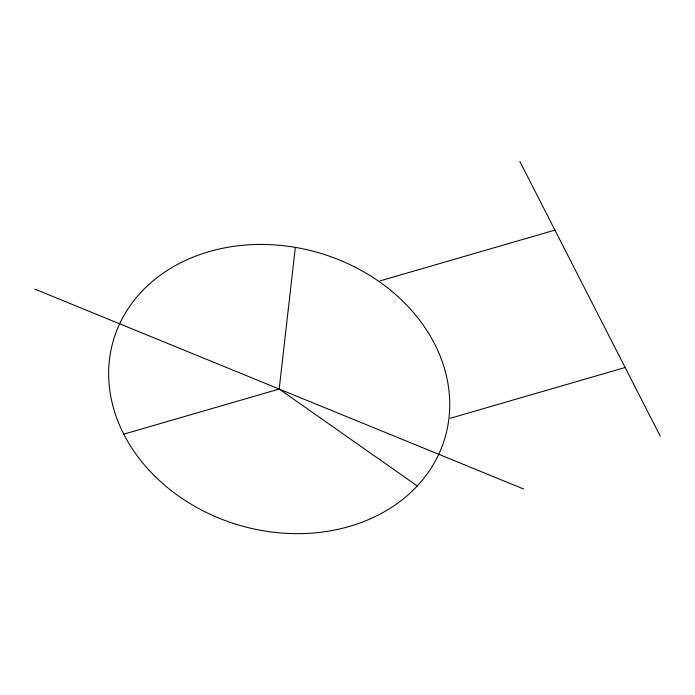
<?xml version="1.0" encoding="UTF-8"?>
<svg xmlns="http://www.w3.org/2000/svg" width="695" height="695" viewBox="0 0 695 695"><rect width="100%" height="100%" fill="white"/><g stroke="black" fill="none" stroke-linecap="round" stroke-linejoin="round"><path stroke-width="1.04" d="M417.269 485.944L279.19 389.044L295.332 247.377M380.078 280.876L554.923 230.114M123.771 434.166L279.19 389.044M450.291 418.26L625.144 367.499M34.75 289.094L523.639 489.002M519.817 161.422L660.25 436.191M155.28 476.622A172.803 141.902 16.4 0 0 442.637 444.913A172.803 141.902 16.4 0 0 239.653 245.604A172.803 141.902 16.4 0 0 155.28 476.622"/></g></svg>
